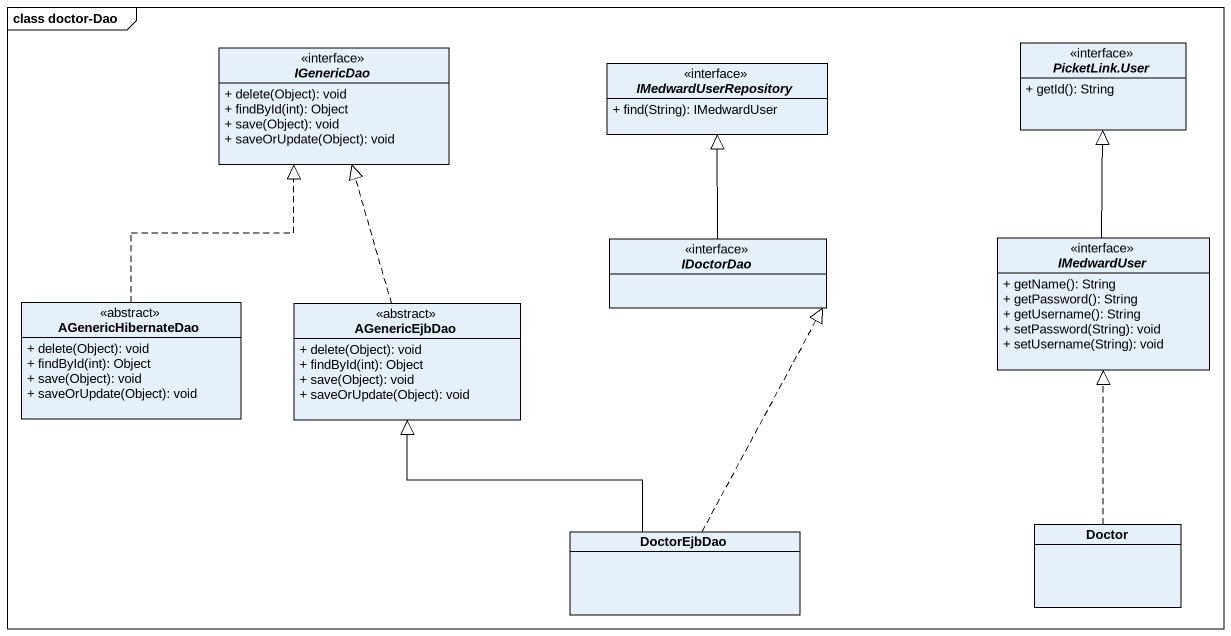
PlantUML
@startuml
mainframe class doctor-Dao
hide circle
hide empty members
skinparam classAttributeIconSize 0
interface IGenericDao {
  + delete(Object): void
  + findById(int): Object
  + save(Object): void
  + saveOrUpdate(Object): void
}
interface IMedwardUserRepository {
  + find(String): IMedwardUser
}
interface "PicketLink.User" as PicketLink_User {
  + getId(): String
}
interface IDoctorDao
interface IMedwardUser {
  + getName(): String
  + getPassword(): String
  + getUsername(): String
  + setPassword(String): void
  + setUsername(String): void
}
class AGenericHibernateDao <<abstract>> {
  + delete(Object): void
  + findById(int): Object
  + save(Object): void
  + saveOrUpdate(Object): void
}
class AGenericEjbDao <<abstract>> {
  + delete(Object): void
  + findById(int): Object
  + save(Object): void
  + saveOrUpdate(Object): void
}
class DoctorEjbDao
class Doctor
IDoctorDao -up-|> IMedwardUserRepository
IMedwardUser -up-|> PicketLink_User
AGenericHibernateDao .up.|> IGenericDao
AGenericEjbDao .up.|> IGenericDao
DoctorEjbDao .up.|> IDoctorDao
DoctorEjbDao -up-|> AGenericEjbDao
Doctor .up.|> IMedwardUser
@enduml
